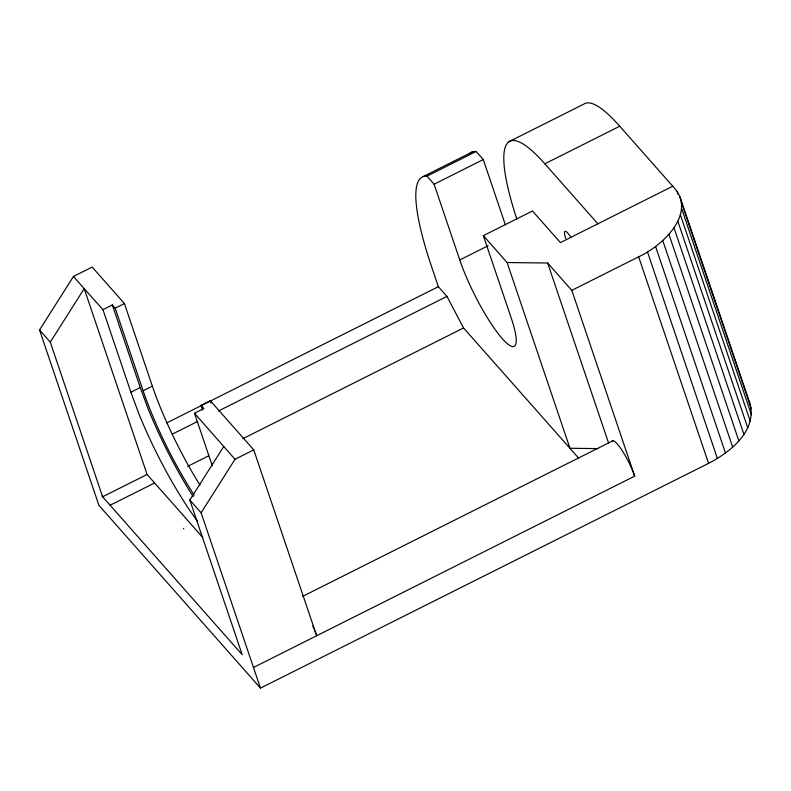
<?xml version="1.0" encoding="UTF-8"?>
<svg xmlns="http://www.w3.org/2000/svg" width="791" height="791" viewBox="0 0 791 791"><rect width="100%" height="100%" fill="white"/><g stroke="black" fill="none" stroke-linecap="round" stroke-linejoin="round"><path stroke-width="1.19" d="M672.765 186.231L560.414 242.59L532.491 210.999L483.341 235.659L507.09 262.533L547.649 263.017L571.804 290.356L638.653 256.818C662.532 245.813 698.265 212.759 672.765 186.231L619.739 126.234A188.436 36.208 63.4 0 0 583.788 104.145L508.89 141.718M200.034 485.19A106.736 20.507 63.4 0 1 152.347 386.127L124.405 303.536L92.191 267.061L73.464 276.464L39.55 329.976L98.885 505.281L260.466 688.121L708.568 463.358C730.231 452.274 757.768 430.383 749.72 402.837L679.805 196.306M314.531 630.101A26.241 5.043 63.4 0 1 316.677 635.766L253.753 449.881L210.268 400.701L201.033 405.328L203.87 408.551L194.507 413.248L223.744 446.51L189.83 500.031L242.204 654.721L102.622 496.778L50.288 342.127L84.202 288.616L73.464 276.464M260.466 688.121L201.112 512.795L235.016 459.274L253.753 449.881M202.704 537.386L147.096 474.471L84.202 288.616L102.949 309.647L112.312 304.95L115.17 308.174L143.122 390.764A106.736 20.507 63.4 0 0 194.131 495.057M115.17 308.174L124.405 303.536M422.997 176.66L472.148 152.001M578.676 458.177L463.575 327.968L446.935 296.398L438.343 286.678L431.787 267.309A205.996 39.57 63.4 0 1 426.992 176.146L476.142 151.486L483.271 159.555L505.37 224.812M426.992 176.146L434.121 184.214L483.271 159.555M516.82 219.147A188.436 36.208 63.4 0 1 544.841 163.806L619.739 126.234M197.453 521.111A114.211 21.94 63.4 0 1 138.9 413.871L130.891 392.237L140.254 387.541L112.312 304.95M143.122 390.764L152.347 386.127M483.341 235.659L511.302 318.269A64.041 12.31 63.4 0 1 502.315 338.686A64.041 12.31 63.4 0 1 459.769 259.962L488.166 245.714M166.861 422.859L438.343 286.678M172.191 434.21L197.572 421.484M218.534 410.964L446.935 296.398M147.096 474.471L102.622 496.778L102.029 496.095M110.196 505.231L154.611 482.965M187.734 466.324L208.695 455.814M242.906 438.659L463.575 327.968M302.617 596.374L612.926 440.725M253.476 667.475L634.689 476.142L571.804 290.356M598.223 448.606L569.955 448.27L507.09 262.533M544.841 163.806L597.858 223.804M223.744 446.51L235.016 459.274M189.83 500.031L201.112 512.795M39.55 329.976L50.288 342.127M183.433 528.329L183.779 528.872M748.563 400.711L749.72 402.837M140.254 387.541L148.263 409.174A114.211 21.94 63.4 0 0 193.261 496.728M681.358 202.11L751.262 408.65M676.928 190.977L678.114 194.487M681.545 208.29L751.45 414.82M680.359 214.717L750.264 421.247M677.838 221.282L747.742 427.822M674.011 227.867L743.916 434.397M668.959 234.344L738.863 440.874M662.769 240.583L732.674 447.113M655.571 246.485L725.476 453.016M647.483 251.934L717.388 458.464M638.653 256.818L708.568 463.358M547.649 263.017L608.536 442.911M434.121 184.214L459.769 259.962M210.268 400.701L211.049 403.024M201.033 405.328L202.605 409.985M194.507 413.248L212.245 465.622M102.949 309.647L130.891 392.237M611.829 441.467A26.251 5.043 63.4 0 1 621.815 450.049A26.251 5.043 63.4 0 1 634.689 476.142M312.781 626.057A26.241 5.043 63.4 0 1 314.126 629.112M469.716 153.503A206.026 39.58 63.4 0 1 476.142 151.486M565.703 238.378A16.008 3.075 63.4 0 1 571.062 237.527"/></g></svg>
